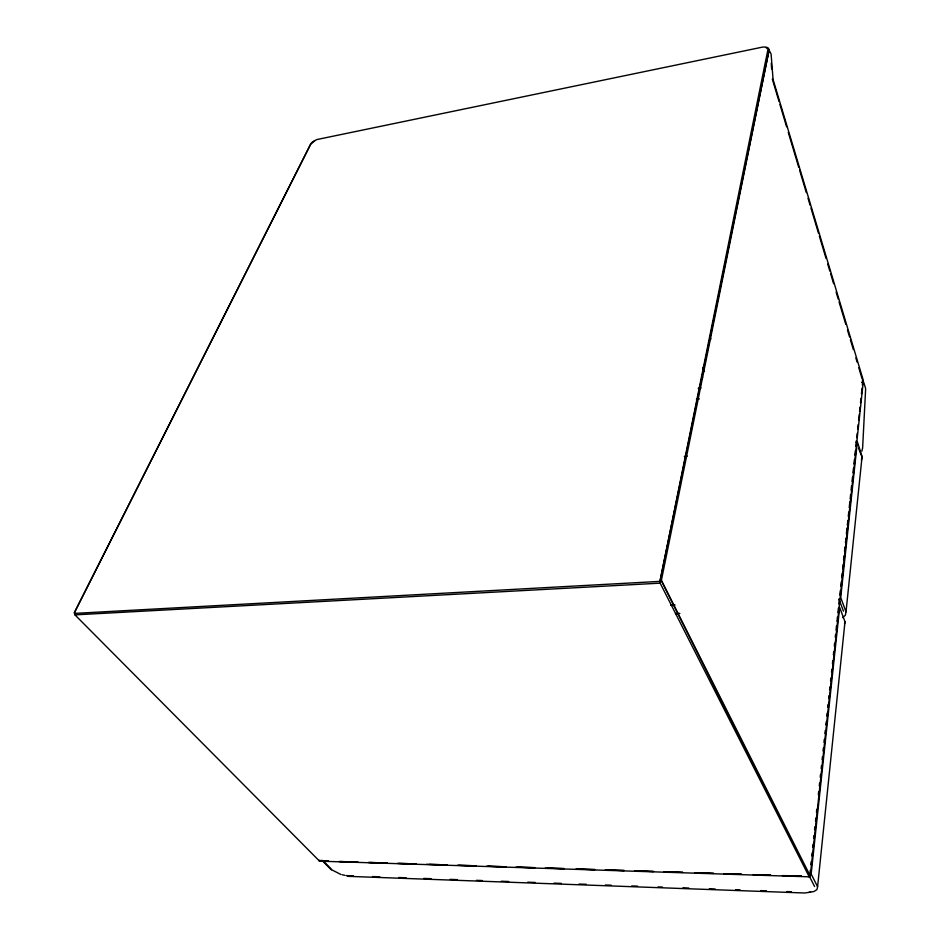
<?xml version="1.0" encoding="UTF-8"?>
<svg xmlns="http://www.w3.org/2000/svg" width="940" height="940" viewBox="0 0 940 940"><rect width="100%" height="100%" fill="white"/><g stroke="black" fill="none" stroke-linecap="round" stroke-linejoin="round"><path stroke-width="1.41" d="M817.589 886.737L844.99 621.692L839.667 607.428L811.161 873.989L817.589 886.737L816.931 889.593L814.005 891.496L808.917 892.377M846.012 611.846L862.074 456.558L857.374 441.765L840.724 597.535L846.012 611.846L845.342 615.23L842.698 617.662M810.186 870.475L810.209 876.48L809.223 876.82L319.577 861.169L319.13 860.406L328.518 861.146L319.659 861.252L74.953 614.866L74.354 612.716L310.858 143.679L312.468 141.964L316.721 139.59L763.068 47L765.595 47.118L767.992 49.291L659.962 581.378L660.162 583.153L809.223 876.82L661.361 580.45L769.167 49.644L768.286 48.057L766.464 47.2M810.82 864.647L811.126 861.733M811.761 855.905L812.078 852.991M812.701 847.163L813.018 844.249M813.641 838.421L813.958 835.507M814.581 829.679L814.898 826.765M815.52 820.937L815.838 818.023M816.461 812.195L816.778 809.281M818.341 794.711L818.658 791.797M819.281 785.957L819.598 783.043M820.221 777.216L820.538 774.302M821.161 768.474L821.478 765.559M822.101 759.732L822.418 756.818M823.041 750.99L823.358 748.076M823.981 742.248L824.298 739.334M824.92 733.505L825.238 730.591M825.861 724.764L826.178 721.85M826.8 716.022L827.118 713.107M827.741 707.28L828.058 704.354M828.681 698.526L828.998 695.612M829.62 689.784L829.938 686.87M830.561 681.042L830.878 678.128M831.512 672.3L831.818 669.386M832.452 663.558L832.758 660.644M833.392 654.816L833.698 651.902M834.332 646.074L834.638 643.16M835.272 637.332L835.578 634.418M836.048 630.047L836.518 625.676M836.988 621.305L837.458 616.922M837.928 612.551L838.398 608.18M838.868 603.809L839.338 599.438M839.808 595.067L840.278 590.696M840.748 586.325L841.23 581.954M841.7 577.583L842.17 573.212M842.639 568.841L843.11 564.47M843.58 560.099L844.05 555.728M844.519 551.357L844.99 546.986M845.459 542.615L845.93 538.244M846.4 533.873L847.022 528.033M847.34 525.119L847.809 520.748M848.28 516.377L848.75 512.006M849.22 507.635L849.842 501.807M850.159 498.893L850.63 494.522M851.1 490.151L851.57 485.78M852.039 481.409L852.51 477.038M852.98 472.667L853.45 468.296M853.92 463.925L854.389 459.554M854.86 455.183L855.33 450.812M855.8 446.43L856.422 440.602M856.74 437.688L857.209 433.316M857.68 428.946L858.15 424.575M858.62 420.204L859.242 414.376M859.559 411.462L860.03 407.09M860.5 402.72L860.97 398.349M861.44 393.978L862.074 388.149M862.38 385.236L862.861 380.759M810.209 876.48L863.39 380.665L773.08 79.559L771.106 54.097L769.625 51.113M861.416 460.118L862.074 456.558M844.543 623.937L844.99 621.692M769.167 49.644L659.962 581.378L74.73 613.397L74.354 612.716L310.705 144.231L314.653 140.8M861.816 451.188L862.615 448.063L865.646 388.62L863.778 382.404M862.568 380.359L862.697 382.322L862.568 380.359L863.39 380.665M862.697 382.322L862.803 381.288M862.203 382.768L863.261 381.194L862.262 382.263M862.227 382.533L863.261 381.194M862.274 382.098L863.073 381.264M810.55 892.142L804.664 893L347.53 876.327M698.197 388.267L701.087 387.95M696.434 399.218L699.36 398.901M684.308 456.394L687.234 456.135M74.953 614.866L660.162 583.153M670.702 605.219L675.096 605.008M675.472 613.609L679.855 613.409M340.233 861.522L357.799 862.074M369.514 862.45L387.08 863.002M398.795 863.378L416.373 863.931L397.373 863.378M429.545 864.342L447.111 864.906L426.654 864.307M458.826 865.27L476.392 865.834L457.392 865.282M488.107 866.198L505.685 866.762M517.388 867.127L534.966 867.691L515.954 867.138M548.138 868.102L564.247 868.619L545.235 868.078M577.418 869.03L594.996 869.594L575.973 869.053M606.7 869.958L624.277 870.522L605.254 869.982M635.992 870.886L653.559 871.439M666.73 871.862L682.84 872.367L663.816 871.838M696.011 872.79L713.589 873.342M725.304 873.718L741.402 874.224M756.042 874.693L770.683 875.152L753.116 874.67M785.323 875.622L801.432 876.127M338.823 861.522L357.846 862.133M368.092 862.45L387.127 863.061M486.673 866.21L505.708 866.821M634.535 870.91L653.57 871.509M694.554 872.814L713.589 873.413M723.835 873.742L741.402 874.294M782.397 875.598L801.432 876.198M346.132 875.598L353.452 875.869M372.487 876.562L379.807 876.82M398.854 877.514L406.174 877.784M423.752 878.418L431.072 878.677M450.107 879.37L457.428 879.64M476.474 880.334L482.326 880.545M501.361 881.227L508.693 881.497M527.728 882.19L535.048 882.448M554.083 883.142L561.415 883.412M578.981 884.047L586.302 884.305M605.348 884.998L611.2 885.21M631.704 885.95L637.567 886.161M658.07 886.914L662.465 887.066M682.969 887.818L688.82 888.03M709.324 888.77L715.187 888.982M735.691 889.722L740.086 889.886M760.589 890.627L766.441 890.838M786.945 891.578L791.339 891.743M342.242 874.764L344.827 875.328M855.976 442.07L857.339 442.399M340.938 874.494L332.079 869.97L323.043 860.829M773.08 79.559L772.339 79.136L779.048 101.555M321.95 860.323L331.373 869.841M319.201 860.476L319.659 861.252M809.681 876.867L814.581 886.526M661.361 580.45L810.268 875.974M709.688 336.473L710.934 338.988M701.522 374.637L702.627 377.339M702.85 367.446L704.495 371.512M858.561 448.204L861.745 456.323M838.903 598.945L843.439 611.153M779.894 104.352L786.604 126.771M788.284 132.375L798.777 167.402M799.623 170.199L806.332 192.618M808.012 198.222L810.116 205.226M810.95 208.034L818.505 233.249M819.339 236.046L826.06 258.465M827.741 264.07L829.832 271.072M830.678 273.881L833.616 283.68M836.13 292.093L838.233 299.096M839.068 301.904L845.789 324.312M847.469 329.916L849.56 336.92M850.406 339.728L853.344 349.539M855.858 357.94L857.116 362.147M858.796 367.752L862.156 378.949M771.258 63.227L771.646 69.02M810.221 875.892L809.175 876.726L810.221 875.892"/></g></svg>
